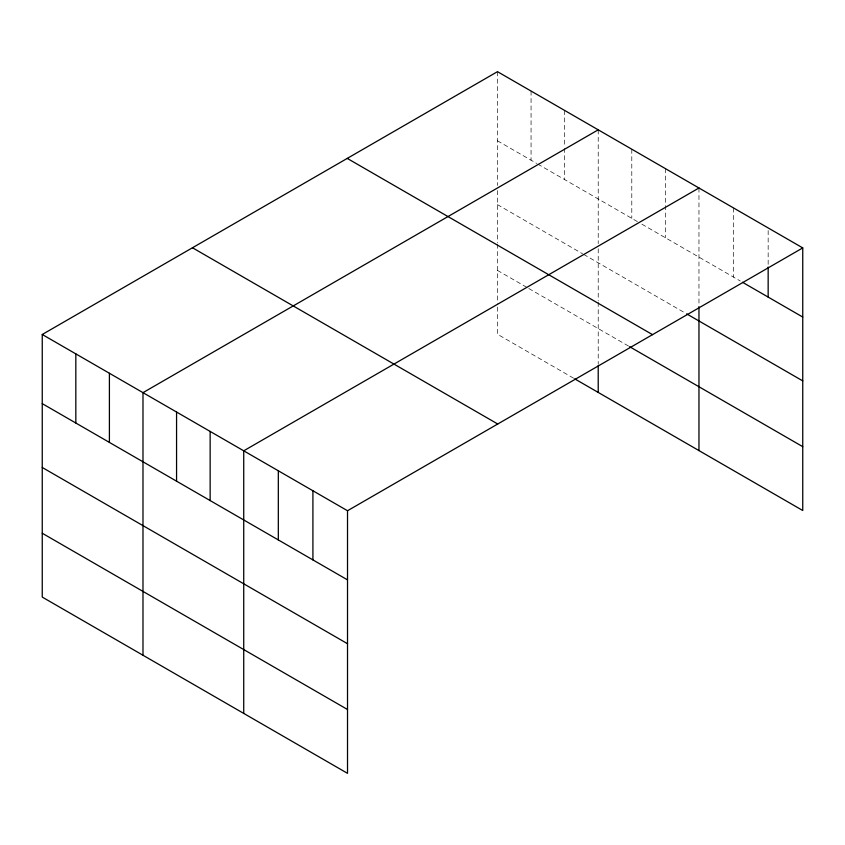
<?xml version="1.0" encoding="UTF-8"?>
<svg xmlns="http://www.w3.org/2000/svg" width="845" height="845" viewBox="0 0 845 845"><rect width="100%" height="100%" fill="white"/><g stroke="black" fill="none" stroke-linecap="round" stroke-linejoin="round"><path stroke-width="0.63" stroke-dasharray="4.22 3.17" d="M497.483 71.667L497.483 185.499M497.483 140.809L536.659 163.423M537.779 164.078L637.394 221.591M641.873 224.168L740.252 280.973M497.483 204.648L582.554 253.764M583.673 254.408L685.527 313.21M497.483 270.421L527.702 287.87M528.822 288.515L629.567 346.672M573.597 378.201L497.483 334.261L497.483 303.619M768.158 230.548L768.158 265.774M733.555 207.965L733.555 277.107M698.963 187.991L698.963 306.925M665.385 168.599L665.385 237.741M631.796 149.216L631.796 218.359M598.218 129.824L598.218 243.656M598.218 248.768L598.218 300.957M598.218 302.278L598.218 364.332M564.64 110.441L564.64 146.967M564.64 148.276L564.64 179.584M531.061 91.059L531.061 160.201M497.483 190.6L497.483 242.8M497.483 244.11L497.483 302.341"/><path stroke-width="1.27" d="M42.25 334.493L347.517 510.739L347.517 773.333L42.25 597.088L42.25 334.493L497.483 71.667L802.75 247.912L802.75 510.507L574.716 378.856M598.218 129.824L142.985 392.661L142.985 655.245M698.963 187.991L243.73 450.818L243.73 713.412M347.517 510.739L802.75 247.912M742.48 282.262L802.75 317.055M686.647 313.865L802.75 380.894M347.253 158.406L652.52 334.641M629.567 346.672L802.75 446.667M192.48 247.765L497.747 424.01M42.25 403.635L347.517 579.881M42.25 467.475L347.517 643.721M42.25 533.248L347.517 709.494M768.158 267.073L768.158 297.081M698.963 306.925L698.963 450.586M598.218 365.61L598.218 392.418M312.914 490.765L312.914 559.908M278.322 470.792L278.322 539.934M210.141 431.425L210.141 500.567M176.563 412.043L176.563 481.185M109.406 373.268L109.406 442.41M75.828 353.886L75.828 423.028"/></g></svg>
